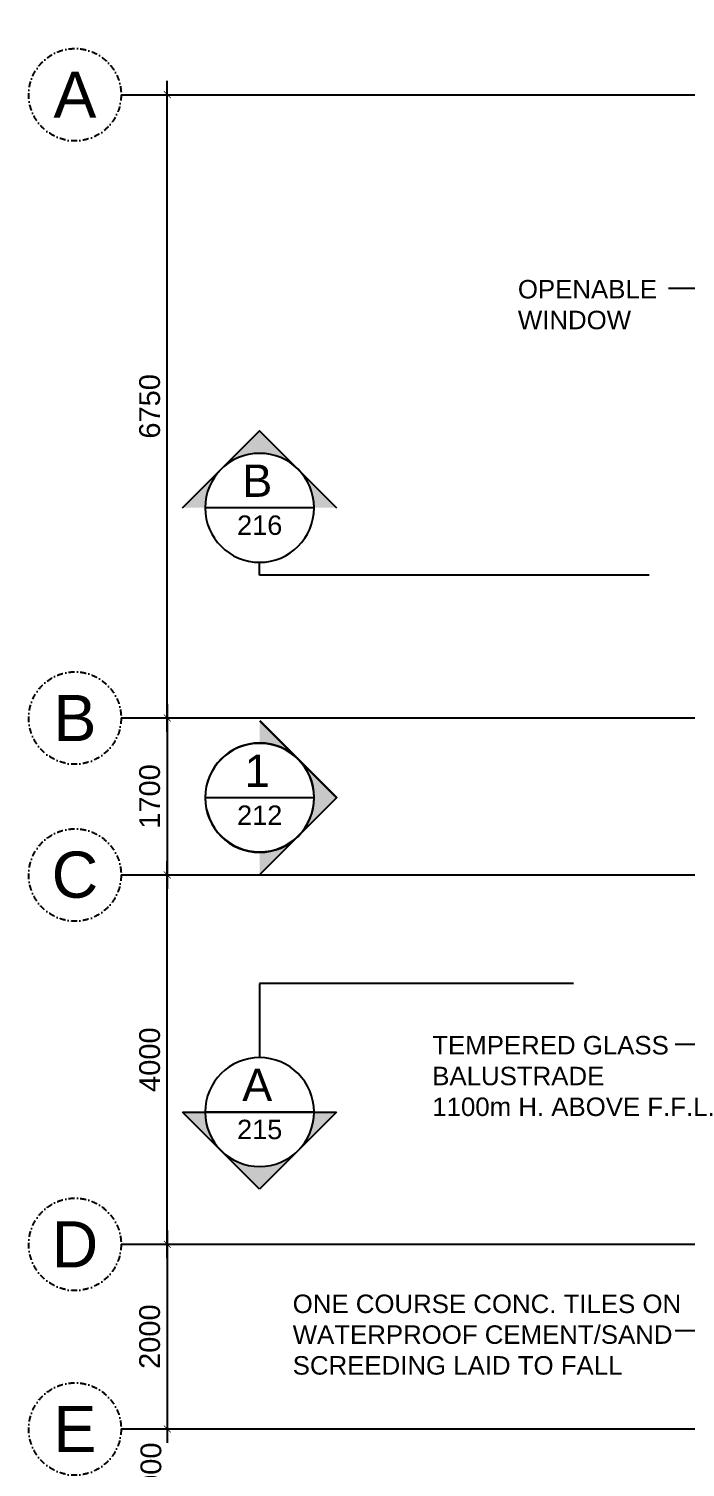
# Model space of a CAD drawing. Header units: millimetres. Extents: x 1500 to 71987, y 7230 to 49618.
# Drawn here: x 1500 to 8609, y 20586 to 36164 of the extents above; entities that cross this region are included whole.
import ezdxf

# ---------------------------------------------------------------- set-up
doc = ezdxf.new("R2010")
doc.units = ezdxf.units.MM
doc.header["$MEASUREMENT"] = 0
doc.linetypes.add('CENTERX2', pattern=[101.6, 63.5, -12.7, 12.7, -12.7])
doc.linetypes.add('DASHDOT', pattern=[25.4, 12.7, -6.35, 0, -6.35])
doc.layers.get('0').update_dxf_attribs({"color": 8})
doc.layers.get('Defpoints').update_dxf_attribs({"color": 8})
for name, color, linetype in [('arrow', 8, 'Continuous'), ('DLN020__', 8, 'DASHDOT'), ('GBP Dim', 8, 'Continuous'), ('GBP Text 200', 8, 'Continuous'), ('GBP_MARKS', 8, 'Continuous'), ('grid', 8, 'CENTERX2'), ('RCP_text', 8, 'Continuous'), ('TEXT Ref', 8, 'Continuous')]:
    doc.layers.add(name, color=color, linetype=linetype)
doc.styles.add('BH', font='arial.ttf')
doc.styles.add('SWIS721LT450', font='swissl.ttf')
doc.dimstyles.new('200 GBP', dxfattribs={"dimscale": 1.5, "dimtxt": 150, "dimasz": 50, "dimexe": 100, "dimexo": 50, "dimgap": 50, "dimtad": 1, "dimdec": 0, "dimzin": 0, "dimdsep": 46, "dimtxsty": 'BH', "dimblk": 'ARCHTICK', "dimcen": 0.09, "dimdle": 100, "dimclrd": 9, "dimclre": 9, "dimclrt": 1, "dimadec": 0, "dimazin": 0, "dimtfac": 1, "dimtdec": 0, "dimtix": 1, "dimtmove": 2, "dimatfit": 3, "dimldrblk": 'ARCHTICK', "dimfxl": 300, "dimfxlon": 1, "dimtolj": 1, "dimtzin": 0, "dimarcsym": 0})
doc.dimstyles.get("Standard").update_dxf_attribs({"dimtxt": 0.18, "dimasz": 0.18, "dimexe": 0.18, "dimexo": 0.0625, "dimgap": 0.09, "dimtad": 0, "dimtih": 1, "dimtoh": 1, "dimdec": 4, "dimzin": 0, "dimdsep": 46, "dimtxsty": 'Standard', "dimcen": 0.09, "dimadec": 0, "dimazin": 0, "dimtfac": 1, "dimtdec": 4, "dimtofl": 0, "dimtmove": 0, "dimatfit": 3, "dimfxl": 1, "dimtolj": 1, "dimtzin": 0, "dimarcsym": 0})

# ---------------------------------------------------------------- blocks, each defined once
blk = doc.blocks.new('A$C65CE4B9A')
at = {"layer": 'DLN020__', "ltscale": 5}
for centre in [(-67000, 0), (-67000, -6750), (-67000, -8450), (-67000, -12450), (-67000, -14450)]:
    blk.add_circle(centre, 500, dxfattribs=at)
at = {"layer": 'grid', "ltscale": 200}
for p, q in [((-66500, 0), (0, 0)), ((-66500, -6750), (0, -6750)), ((-66500, -8450), (0, -8450)), ((-66500, -12450), (0, -12450)), ((-66500, -14450), (0, -14450))]:
    blk.add_line(p, q, dxfattribs=at)
at = {"layer": 'DLN020__', "ltscale": 5, "char_height": 500, "width": 746.16, "attachment_point": 5, "style": 'SWIS721LT450'}
for s, insert in [('A', (-67000, 0)), ('B', (-67000, -6750)), ('C', (-67000, -8450)), ('D', (-67000, -12450)), ('E', (-67000, -14450))]:
    blk.add_mtext(s, dxfattribs=dict(at, insert=insert))
blk = doc.blocks.new('_ArchTick')
at = {"color": 0, "const_width": 0.1}
blk.add_lwpolyline([(0.5, 0.5), (-0.5, -0.5)], dxfattribs=at)
blk = doc.blocks.new('*D212')
at = {"layer": 'Defpoints', "color": 0, "transparency": 16777216}
for p in [(2500, 35450), (3000, 35450), (2500, 28700)]:
    blk.add_point(p, dxfattribs=at)
at = {"layer": 'GBP Dim', "color": 9, "lineweight": -2, "transparency": 16777216}
for p, q in [((3000, 28550), (3000, 35600)), ((2575, 35450), (3150, 35450)), ((2575, 28700), (3150, 28700))]:
    blk.add_line(p, q, dxfattribs=at)
at = {"layer": 'GBP Dim', "color": 9, "lineweight": -2, "transparency": 16777216, "xscale": 75, "yscale": 75, "zscale": 75}
for p, rotation in [((3000, 35450), 90), ((3000, 28700), 270)]:
    blk.add_blockref('_ArchTick', p, dxfattribs=dict(at, rotation=rotation))
at = {"layer": 'GBP Dim', "transparency": 16777216, "insert": (2810, 32075), "char_height": 225, "attachment_point": 5, "rotation": 90, "style": 'BH'}
blk.add_mtext('\\A1;6750', dxfattribs=at)
blk = doc.blocks.new('*D213')
at = {"layer": 'Defpoints', "color": 0, "transparency": 16777216}
for p in [(2500, 28700), (2500, 27000), (3000, 27000)]:
    blk.add_point(p, dxfattribs=at)
at = {"layer": 'GBP Dim', "color": 9, "lineweight": -2, "transparency": 16777216}
for p, q in [((3000, 28850), (3000, 26850)), ((2575, 28700), (3150, 28700)), ((2575, 27000), (3150, 27000))]:
    blk.add_line(p, q, dxfattribs=at)
at = {"layer": 'GBP Dim', "color": 9, "lineweight": -2, "transparency": 16777216, "xscale": 75, "yscale": 75, "zscale": 75}
for p, rotation in [((3000, 28700), 90), ((3000, 27000), 270)]:
    blk.add_blockref('_ArchTick', p, dxfattribs=dict(at, rotation=rotation))
at = {"layer": 'GBP Dim', "transparency": 16777216, "insert": (2810, 27850), "char_height": 225, "attachment_point": 5, "rotation": 90, "style": 'BH'}
blk.add_mtext('\\A1;1700', dxfattribs=at)
blk = doc.blocks.new('*D214')
at = {"layer": 'Defpoints', "color": 0, "transparency": 16777216}
for p in [(2500, 27000), (3000, 27000), (2500, 23000)]:
    blk.add_point(p, dxfattribs=at)
at = {"layer": 'GBP Dim', "color": 9, "lineweight": -2, "transparency": 16777216}
for p, q in [((3000, 22850), (3000, 27150)), ((2575, 27000), (3150, 27000)), ((2575, 23000), (3150, 23000))]:
    blk.add_line(p, q, dxfattribs=at)
at = {"layer": 'GBP Dim', "color": 9, "lineweight": -2, "transparency": 16777216, "xscale": 75, "yscale": 75, "zscale": 75}
for p, rotation in [((3000, 27000), 90), ((3000, 23000), 270)]:
    blk.add_blockref('_ArchTick', p, dxfattribs=dict(at, rotation=rotation))
at = {"layer": 'GBP Dim', "transparency": 16777216, "insert": (2810, 25000), "char_height": 225, "attachment_point": 5, "rotation": 90, "style": 'BH'}
blk.add_mtext('\\A1;4000', dxfattribs=at)
blk = doc.blocks.new('*D215')
at = {"layer": 'Defpoints', "color": 0, "transparency": 16777216}
for p in [(2500, 23000), (2500, 21000), (3000, 21000)]:
    blk.add_point(p, dxfattribs=at)
at = {"layer": 'GBP Dim', "color": 9, "lineweight": -2, "transparency": 16777216}
for p, q in [((3000, 23150), (3000, 20850)), ((2575, 23000), (3150, 23000)), ((2575, 21000), (3150, 21000))]:
    blk.add_line(p, q, dxfattribs=at)
at = {"layer": 'GBP Dim', "color": 9, "lineweight": -2, "transparency": 16777216, "xscale": 75, "yscale": 75, "zscale": 75}
for p, rotation in [((3000, 23000), 90), ((3000, 21000), 270)]:
    blk.add_blockref('_ArchTick', p, dxfattribs=dict(at, rotation=rotation))
at = {"layer": 'GBP Dim', "transparency": 16777216, "insert": (2810, 22000), "char_height": 225, "attachment_point": 5, "rotation": 90, "style": 'BH'}
blk.add_mtext('\\A1;2000', dxfattribs=at)
blk = doc.blocks.new('*D216')
at = {"layer": 'Defpoints', "color": 0, "transparency": 16777216}
for p in [(2500, 21000), (3000, 21000), (2500, 20000)]:
    blk.add_point(p, dxfattribs=at)
at = {"layer": 'GBP Dim', "color": 9, "lineweight": -2, "transparency": 16777216}
for p, q in [((3000, 21150), (3000, 20904)), ((2575, 21000), (3150, 21000)), ((3000, 19850), (3000, 20104)), ((2575, 20000), (3150, 20000))]:
    blk.add_line(p, q, dxfattribs=at)
at = {"layer": 'GBP Dim', "color": 9, "lineweight": -2, "transparency": 16777216, "xscale": 75, "yscale": 75, "zscale": 75}
for p, rotation in [((3000, 21000), 90), ((3000, 20000), 270)]:
    blk.add_blockref('_ArchTick', p, dxfattribs=dict(at, rotation=rotation))
at = {"layer": 'GBP Dim', "transparency": 16777216, "insert": (2824, 20504), "char_height": 225, "attachment_point": 5, "rotation": 90, "style": 'BH'}
blk.add_mtext('\\A1;1000', dxfattribs=at)

msp = doc.modelspace()

# ---------------------------------------------------------------- hatches: boundary and pattern name
at = {"layer": 'GBP_MARKS'}
h = msp.add_hatch(color=256, dxfattribs=at)
edge = h.paths.add_edge_path(flags=16)
edge.add_line((3410.1, 30976.3), (4589.9, 30976.3))
edge.add_arc((4000, 30976.3), 589.9, 360, 540)
h.paths.add_polyline_path([(4834.2, 30976.3), (3165.8, 30976.3), (4000, 31810.5)])
h = msp.add_hatch(color=256, dxfattribs=at)
edge = h.paths.add_edge_path()
edge.add_arc((4000, 27835.2), 589.9, 45, 90)
edge.add_line((4000, 28425.1), (4000, 28669.4))
edge.add_line((4000, 28669.4), (4417.1, 28252.3))
edge = h.paths.add_edge_path()
edge.add_arc((4000, 27835.2), 589.9, 270, 315)
edge.add_line((4417.1, 27418.1), (4000, 27001))
edge.add_line((4000, 27001), (4000, 27245.4))
edge = h.paths.add_edge_path()
edge.add_arc((4000, 27835.2), 589.9, 315, 405)
edge.add_line((4417.1, 28252.3), (4834.2, 27835.2))
edge.add_line((4834.2, 27835.2), (4417.1, 27418.1))
h = msp.add_hatch(color=256, dxfattribs=at)
edge = h.paths.add_edge_path(flags=16)
edge.add_line((4589.9, 24432.1), (3410.1, 24432.1))
edge.add_arc((4000, 24432.1), 589.9, 180, 360)
h.paths.add_polyline_path([(3165.8, 24432.1), (4834.2, 24432.1), (4000, 23597.9)])
at = {"layer": 'RCP_text'}
h = msp.add_hatch(color=256, dxfattribs=at)
edge = h.paths.add_edge_path(flags=16)
edge.add_line((4589.9, 30976.3), (3410.1, 30976.3))
edge.add_arc((4000, 30976.3), 589.9, 0, 180, ccw=False)
h.paths.add_polyline_path([(3165.8, 30976.3), (4834.2, 30976.3), (4000, 31810.5)])
h = msp.add_hatch(color=256, dxfattribs=at)
edge = h.paths.add_edge_path(flags=16)
edge.add_line((3410.1, 30976.3), (4589.9, 30976.3))
edge.add_arc((4000, 30976.3), 589.9, 360, 540)
h.paths.add_polyline_path([(4834.2, 30976.3), (3165.8, 30976.3), (4000, 31810.5)])
h = msp.add_hatch(color=256, dxfattribs=at)
edge = h.paths.add_edge_path()
edge.add_arc((4000, 27835.2), 589.9, 45, 90)
edge.add_line((4000, 28425.1), (4000, 28669.4))
edge.add_line((4000, 28669.4), (4417.1, 28252.3))
edge = h.paths.add_edge_path()
edge.add_arc((4000, 27835.2), 589.9, 270, 315)
edge.add_line((4417.1, 27418.1), (4000, 27001))
edge.add_line((4000, 27001), (4000, 27245.4))
edge = h.paths.add_edge_path()
edge.add_arc((4000, 27835.2), 589.9, 315, 405)
edge.add_line((4417.1, 28252.3), (4834.2, 27835.2))
edge.add_line((4834.2, 27835.2), (4417.1, 27418.1))
h = msp.add_hatch(color=256, dxfattribs=at)
edge = h.paths.add_edge_path()
edge.add_arc((4000.8, 27839.6), 589.9, 45, 90)
edge.add_line((4000.8, 28429.4), (4000.8, 28673.8))
edge.add_line((4000.8, 28673.8), (4417.9, 28256.7))
edge = h.paths.add_edge_path()
edge.add_arc((4000.8, 27839.6), 589.9, 270, 315)
edge.add_line((4417.9, 27422.5), (4000.8, 27005.4))
edge.add_line((4000.8, 27005.4), (4000.8, 27249.7))
edge = h.paths.add_edge_path()
edge.add_arc((4000.8, 27839.6), 589.9, 315, 405)
edge.add_line((4417.9, 28256.7), (4835, 27839.6))
edge.add_line((4835, 27839.6), (4417.9, 27422.5))
h = msp.add_hatch(color=256, dxfattribs=at)
edge = h.paths.add_edge_path(flags=16)
edge.add_line((4589.9, 24432.1), (3410.1, 24432.1))
edge.add_arc((4000, 24432.1), 589.9, 180, 360)
h.paths.add_polyline_path([(3165.8, 24432.1), (4834.2, 24432.1), (4000, 23597.9)])
h = msp.add_hatch(color=256, dxfattribs=at)
edge = h.paths.add_edge_path(flags=16)
edge.add_line((4589.9, 24432.1), (3410.1, 24432.1))
edge.add_arc((4000, 24432.1), 589.9, 180, 360)
h.paths.add_polyline_path([(3165.8, 24432.1), (4834.2, 24432.1), (4000, 23597.9)])

# ---------------------------------------------------------------- linework, layer by layer
at = {"layer": 'GBP_MARKS'}
for p, q in [((3165.8, 30976.3), (4000, 31810.5)), ((4000, 31810.5), (4834.2, 30976.3)), ((4589.9, 30976.3), (3410.1, 30976.3)), ((4000, 30246.3), (4000, 30386.4)), ((4000, 28669.4), (4834.2, 27835.2)), ((4834.2, 27835.2), (4000, 27001)), ((4000, 25826.2), (4000, 25021.9)), ((4000, 23597.9), (3165.8, 24432.1)), ((3165.8, 24432.1), (4834.2, 24432.1)), ((4589.9, 24432.1), (3410.1, 24432.1)), ((4834.2, 24432.1), (4000, 23597.9))]:
    msp.add_line(p, q, dxfattribs=at)
at = {"layer": 'GBP_MARKS', "ltscale": 50}
for p, q in [((8219.6, 30246.4), (4000, 30246.3)), ((7399.5, 25826.2), (4000, 25826.2))]:
    msp.add_line(p, q, dxfattribs=at)
at = {"layer": 'GBP_MARKS'}
for centre, start, end in [((4000, 30976.3), 0, 180), ((4000, 30976.3), 180, 0), ((4000, 27835.2), 90, 270), ((4000, 27835.2), 270, 90), ((4000, 24432.1), 0, 180), ((4000, 24432.1), 180, 0)]:
    msp.add_arc(centre, 589.9, start, end, dxfattribs=at)
at = {"layer": 'RCP_text'}
for p, q in [((4000, 31810.5), (3165.8, 30976.3)), ((3165.8, 30976.3), (4000, 31810.5)), ((4834.2, 30976.3), (4000, 31810.5)), ((4000, 31810.5), (4834.2, 30976.3)), ((4589.9, 30976.3), (3410.1, 30976.3)), ((4589.9, 30976.3), (3410.1, 30976.3)), ((4000, 28669.4), (4834.2, 27835.2)), ((4000.8, 28673.8), (4835, 27839.6)), ((4589.9, 27835.2), (3410.1, 27835.2)), ((4834.2, 27835.2), (4000, 27001)), ((4835, 27839.6), (4000.8, 27005.4)), ((4000, 23597.9), (3165.8, 24432.1)), ((3165.8, 24432.1), (4834.2, 24432.1)), ((4000, 23597.9), (3165.8, 24432.1)), ((3165.8, 24432.1), (4834.2, 24432.1)), ((4589.9, 24432.1), (3410.1, 24432.1)), ((4589.9, 24432.1), (3410.1, 24432.1)), ((4834.2, 24432.1), (4000, 23597.9)), ((4834.2, 24432.1), (4000, 23597.9))]:
    msp.add_line(p, q, dxfattribs=at)
for centre, start, end in [((4000, 30976.3), 0, 180), ((4000, 30976.3), 0, 180), ((4000, 30976.3), 180, 0), ((4000, 30976.3), 180, 0), ((4000, 27835.2), 90, 270), ((4000.8, 27839.6), 90, 270), ((4000, 27835.2), 270, 90), ((4000.8, 27839.6), 270, 90), ((4000, 24432.1), 0, 180), ((4000, 24432.1), 0, 180), ((4000, 24432.1), 180, 0), ((4000, 24432.1), 180, 0)]:
    msp.add_arc(centre, 589.9, start, end, dxfattribs=at)

# ---------------------------------------------------------------- block references
at = {"layer": 'TEXT Ref'}
msp.add_blockref('A$C65CE4B9A', (69000, 35450), dxfattribs=at)

# ---------------------------------------------------------------- texts
at = {"layer": 'GBP Text 200', "char_height": 200, "attachment_point": 1, "style": 'BH'}
for s, insert, width in [('OPENABLE WINDOW ', (6796.8, 33443.9), 2348.809), ('TEMPERED GLASS BALUSTRADE\\P1100m H. ABOVE F.F.L.', (5869.7, 25256.3), 3739.792), ('ONE COURSE CONC. TILES ON WATERPROOF CEMENT/SAND \\PSCREEDING LAID TO FALL ', (4358.3, 22455.6), 4352.602)]:
    msp.add_mtext(s, dxfattribs=dict(at, insert=insert, width=width))
at = {"layer": 'GBP_MARKS', "width": 888.004, "attachment_point": 2, "style": 'BH'}
for s, insert, char_height in [('B', (3974.1, 31444.7), 350), ('\\P{\\H0.84x;216}', (4000.7, 31310.1), 250), ('1', (3974.1, 28303.7), 350), ('\\P{\\H0.84x;212}', (4000.7, 28169), 250), ('A', (3974.1, 24900.5), 350), ('\\P{\\H0.84x;215}', (4000.8, 24765.9), 250)]:
    msp.add_mtext(s, dxfattribs=dict(at, insert=insert, char_height=char_height))

# ---------------------------------------------------------------- dimensions: what is measured, and where the dimension line sits
at = {"layer": 'GBP Dim'}
for base, p1, p2, angle, picture, middle in [((3000, 35450), (2500, 28699.9), (2500, 35450), 90, '*D212', (2810.1, 32075)), ((3000, 26999.9), (2500, 28700), (2500, 26999.9), 270, '*D213', (2810.1, 27850)), ((3000, 27000), (2500, 23000), (2500, 27000), 90, '*D214', (2810.1, 25000)), ((3000, 21000), (2500, 22999.9), (2500, 21000), 270, '*D215', (2810.1, 22000))]:
    dim = msp.add_linear_dim(base=base, p1=p1, p2=p2, angle=angle, dimstyle='200 GBP', override={"dimclrt": 256, "dimfxl": 300, "dimfxlon": 1}, dxfattribs=at)
    dim.commit()
    dim.dimension.update_dxf_attribs({"geometry": picture, "text_midpoint": middle})
dim = msp.add_linear_dim(base=(3000, 21000), p1=(2500, 20000), p2=(2500, 21000), angle=90, dimstyle='200 GBP', override={"dimclrt": 256, "dimfxl": 300, "dimfxlon": 1}, dxfattribs=at)
dim.commit()
dim.dimension.update_dxf_attribs({"geometry": '*D216', "text_midpoint": (2824.3, 20504), "dimtype": 160})

# ---------------------------------------------------------------- leaders
at = {"layer": 'arrow'}
for points in [[(14700, 32937.1), (14313.7, 33350), (8426.4, 33350)], [(9952.6, 24749.4), (9566.3, 25162.3), (8500.6, 25162.3)], [(13531.8, 22063.7), (10291, 22063.7), (8500.6, 22063.7)]]:
    msp.add_leader(points, dimstyle='Standard', override={"dimscale": 2, "dimtxt": 200, "dimasz": 125, "dimexe": 166.67, "dimexo": 100, "dimgap": 100, "dimtih": 0, "dimtoh": 0, "dimdec": 0, "dimrnd": 5.001, "dimtxsty": 'BH', "dimdle": 166.666667, "dimclrd": 9, "dimclre": 9, "dimclrt": 1, "dimtdec": 0, "dimtix": 1, "dimtofl": 1, "dimtmove": 2, "dimfxl": 50}, dxfattribs=at)
at = {"layer": 'GBP Text 200'}
msp.add_leader([(10000, 35249.9), (8698.9, 37468.3), (7644, 37468.3)], dimstyle='Standard', override={"dimscale": 2, "dimtxt": 200, "dimasz": 125, "dimexe": 166.67, "dimexo": 100, "dimgap": 100, "dimtih": 0, "dimtoh": 0, "dimdec": 0, "dimrnd": 5.001, "dimtxsty": 'BH', "dimdle": 166.666667, "dimclrd": 9, "dimclre": 9, "dimclrt": 1, "dimtdec": 0, "dimtix": 1, "dimtofl": 1, "dimtmove": 2, "dimfxl": 50}, dxfattribs=at)

doc.saveas('drawing.dxf')
